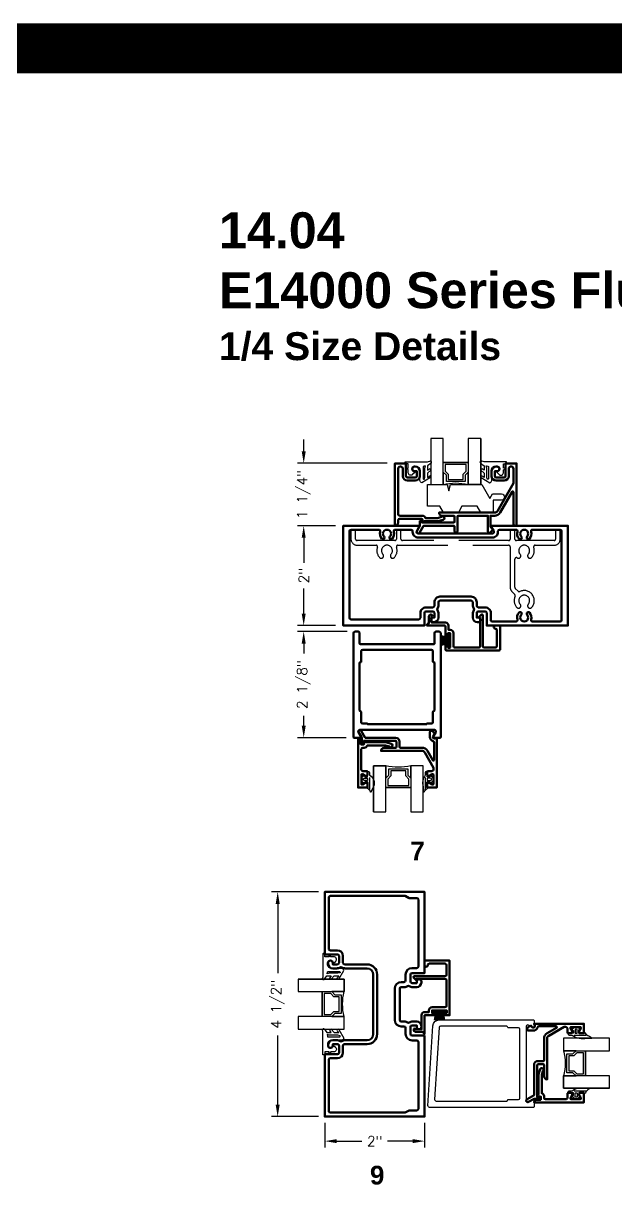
# Model space of a CAD drawing. Extents: x 0 to 139, y -24 to 89.
# Drawn here: x 43.07 to 46.04, y -3.27 to 2.54 of the extents above; entities that cross this region are included whole.
import ezdxf

# ---------------------------------------------------------------- set-up
doc = ezdxf.new("R2010")
doc.units = 0
doc.header["$MEASUREMENT"] = 0
doc.linetypes.add('HIDDEN', pattern=[0.375, 0.25, -0.125])
doc.layers.get('Defpoints').update_dxf_attribs({"linetype": 'CONTINUOUS'})
for name, color, linetype in [('R-Anno-Dims', 3, 'CONTINUOUS'), ('R-Anno-Text', 6, 'CONTINUOUS'), ('R-Det1', 4, 'CONTINUOUS'), ('R-Det2', 2, 'CONTINUOUS'), ('R-Det3', 5, 'CONTINUOUS'), ('R-Otln', 1, 'CONTINUOUS'), ('R-Pat1', 5, 'CONTINUOUS'), ('TITLE', 7, 'CONTINUOUS')]:
    doc.layers.add(name, color=color, linetype=linetype)
doc.styles.get("Standard").update_dxf_attribs({"font": 'simplex'})
doc.styles.add('style1', font='arialbd.ttf')
doc.dimstyles.new('1-4size', dxfattribs={"dimtxt": 0.05, "dimasz": 0.06, "dimexe": 0.03125, "dimexo": 0.03125, "dimgap": 0.03125, "dimtad": 0, "dimdec": 5, "dimlfac": 4, "dimzin": 4, "dimdsep": 46, "dimlunit": 5, "dimtxsty": 'Standard', "dimcen": 0, "dimclrd": 256, "dimclre": 256, "dimclrt": 256, "dimadec": 0, "dimazin": 1, "dimtfac": 1, "dimtdec": 5, "dimtofl": 0, "dimtmove": 0, "dimatfit": 3, "dimfxl": 1, "dimfrac": 2, "dimtolj": 1, "dimtzin": 4, "dimarcsym": 0})

# ---------------------------------------------------------------- blocks, each defined once
blk = doc.blocks.new('*D99')
at = {"layer": 'Defpoints', "color": 0}
for p in [(44.5853, -2.9324), (45.0853, -2.9324), (45.0853, -3.055)]:
    blk.add_point(p, dxfattribs=at)
at = {"layer": 'R-Anno-Dims', "lineweight": -2}
for p, q in [((44.5853, -2.9636), (44.5853, -3.0862)), ((45.0853, -2.9636), (45.0853, -3.0862)), ((44.6453, -3.055), (44.7707, -3.055)), ((45.0253, -3.055), (44.8999, -3.055))]:
    blk.add_line(p, q, dxfattribs=at)
at = {"layer": 'R-Anno-Dims'}
for points in [[(44.6453, -3.045), (44.6453, -3.065), (44.5853, -3.055)], [(45.0253, -3.045), (45.0253, -3.065), (45.0853, -3.055)]]:
    blk.add_solid(points, dxfattribs=at)
at = {"layer": 'R-Anno-Dims', "insert": (44.8353, -3.055), "char_height": 0.05, "attachment_point": 5}
blk.add_mtext('\\A1;2"', dxfattribs=at)
blk = doc.blocks.new('*D117')
at = {"layer": 'Defpoints', "color": 0}
for p in [(44.3492, -1.8074), (44.5853, -1.8074), (44.5853, -2.9324)]:
    blk.add_point(p, dxfattribs=at)
at = {"layer": 'R-Anno-Dims', "lineweight": -2}
for p, q in [((44.5541, -1.8074), (44.3179, -1.8074)), ((44.3492, -1.8674), (44.3492, -2.2136)), ((44.3492, -2.8724), (44.3492, -2.5261)), ((44.5541, -2.9324), (44.3179, -2.9324))]:
    blk.add_line(p, q, dxfattribs=at)
at = {"layer": 'R-Anno-Dims'}
for points in [[(44.3392, -1.8674), (44.3592, -1.8674), (44.3492, -1.8074)], [(44.3392, -2.8724), (44.3592, -2.8724), (44.3492, -2.9324)]]:
    blk.add_solid(points, dxfattribs=at)
at = {"layer": 'R-Anno-Dims', "insert": (44.3492, -2.3699), "char_height": 0.05, "attachment_point": 5, "rotation": 90}
blk.add_mtext('\\A1;4 1/2"', dxfattribs=at)
blk = doc.blocks.new('*D107')
at = {"layer": 'Defpoints', "color": 0}
for p in [(44.9288, 0.3382), (44.4795, 0.0259), (44.6698, 0.0259)]:
    blk.add_point(p, dxfattribs=at)
at = {"layer": 'R-Anno-Dims', "lineweight": -2}
for p, q in [((44.4795, 0.3982), (44.4795, 0.4582)), ((44.8975, 0.3382), (44.4483, 0.3382)), ((44.6386, 0.0259), (44.4483, 0.0259)), ((44.4795, -0.0341), (44.4795, -0.0941))]:
    blk.add_line(p, q, dxfattribs=at)
at = {"layer": 'R-Anno-Dims'}
for points in [[(44.4695, 0.3982), (44.4895, 0.3982), (44.4795, 0.3382)], [(44.4695, -0.0341), (44.4895, -0.0341), (44.4795, 0.0259)]]:
    blk.add_solid(points, dxfattribs=at)
at = {"layer": 'R-Anno-Dims', "insert": (44.4795, 0.182), "char_height": 0.05, "attachment_point": 5, "rotation": 90}
blk.add_mtext('\\A1;1 1/4"', dxfattribs=at)
blk = doc.blocks.new('*D93')
at = {"layer": 'Defpoints', "color": 0}
for p in [(44.4795, -0.5041), (44.7284, -0.5041), (44.7231, -1.0353)]:
    blk.add_point(p, dxfattribs=at)
at = {"layer": 'R-Anno-Dims', "lineweight": -2}
for p, q in [((44.6971, -0.5041), (44.4483, -0.5041)), ((44.4795, -0.5641), (44.4795, -0.6135)), ((44.4795, -0.9753), (44.4795, -0.926)), ((44.6919, -1.0353), (44.4483, -1.0353))]:
    blk.add_line(p, q, dxfattribs=at)
at = {"layer": 'R-Anno-Dims'}
for points in [[(44.4695, -0.5641), (44.4895, -0.5641), (44.4795, -0.5041)], [(44.4695, -0.9753), (44.4895, -0.9753), (44.4795, -1.0353)]]:
    blk.add_solid(points, dxfattribs=at)
at = {"layer": 'R-Anno-Dims', "insert": (44.4795, -0.7697), "char_height": 0.05, "attachment_point": 5, "rotation": 90}
blk.add_mtext('\\A1;2 1/8"', dxfattribs=at)
blk = doc.blocks.new('*D108')
at = {"layer": 'Defpoints', "color": 0}
for p in [(44.4795, 0.0259), (44.6698, 0.0259), (44.6698, -0.4741)]:
    blk.add_point(p, dxfattribs=at)
at = {"layer": 'R-Anno-Dims', "lineweight": -2}
for p, q in [((44.6386, 0.0259), (44.4483, 0.0259)), ((44.4795, -0.0341), (44.4795, -0.1595)), ((44.4795, -0.4141), (44.4795, -0.2887)), ((44.6386, -0.4741), (44.4483, -0.4741))]:
    blk.add_line(p, q, dxfattribs=at)
at = {"layer": 'R-Anno-Dims'}
for points in [[(44.4695, -0.0341), (44.4895, -0.0341), (44.4795, 0.0259)], [(44.4695, -0.4141), (44.4895, -0.4141), (44.4795, -0.4741)]]:
    blk.add_solid(points, dxfattribs=at)
at = {"layer": 'R-Anno-Dims', "insert": (44.4795, -0.2241), "char_height": 0.05, "attachment_point": 5, "rotation": 90}
blk.add_mtext('\\A1;2"', dxfattribs=at)
blk = doc.blocks.new('weathering')
at = {"layer": 'R-Det2'}
for p, q in [((0, 0), (0, -0.27)), ((0, 0), (0.03, 0)), ((0.03, 0), (0.03, -0.27)), ((0, -0.129), (-0.16, -0.129)), ((0, -0.139), (-0.16, -0.139)), ((0, -0.27), (0.03, -0.27))]:
    blk.add_line(p, q, dxfattribs=at)
for centre, radius, start, end in [((-0.056, 0.313), 0.361, 253.2416, 278.8875), ((-0.056, 0.313), 0.371, 253.7056, 278.6489), ((-0.057, 0.486), 0.557, 259.3278, 275.8729), ((-0.057, 0.486), 0.566, 259.5182, 275.7701), ((-0.063, 0.677), 0.77, 262.7557, 274.6832), ((-0.063, 0.677), 0.78, 262.849, 274.6238), ((-0.066, 1.463), 1.578, 266.5833, 272.3941), ((-0.067, -1.773), 1.619, 87.6382, 93.304), ((-0.064, -0.966), 0.8, 85.4377, 96.9231), ((-0.064, -0.966), 0.79, 85.3793, 97.0112), ((-0.058, -0.769), 0.58, 84.3053, 100.1631), ((-0.058, -0.769), 0.57, 84.2043, 100.3432), ((-0.056, -0.591), 0.38, 81.4567, 105.8164), ((-0.056, -0.591), 0.37, 81.2223, 106.2556)]:
    blk.add_arc(centre, radius, start, end, dxfattribs=at)
blk = doc.blocks.new('P2728 compress')
at = {"layer": 'R-Det2'}
blk.add_lwpolyline([(176.266, 42.927), (176.372, 42.753, -0.301952), (176.324, 42.713), (176.124, 42.713, 0.414214), (176.044, 42.633), (176.044, 42.594, 0.388879), (176.081, 42.554), (176.097, 42.553, 0.440011), (176.14, 42.593), (176.14, 42.607, -0.668179), (176.157, 42.614), (176.206, 42.566, -0.668179), (176.17, 42.48), (176.111, 42.48), (176.083, 42.441, -0.836323), (176.069, 42.447), (176.078, 42.48), (175.994, 42.48, 0.414214), (175.988, 42.474), (175.988, 42.424, -0.414214), (175.982, 42.418), (175.954, 42.418, -0.414214), (175.948, 42.424), (175.948, 42.862, 0.083245), (175.94, 42.911), (175.94, 42.911)], format="xyb", dxfattribs=at)
for points in [[(175.978, 42.937), (176.028, 42.864), (176.119, 42.864), (176.088, 42.905)], [(176.117, 42.931), (176.175, 42.864), (176.267, 42.864), (176.235, 42.902)]]:
    blk.add_lwpolyline(points, dxfattribs=at)
at = {"layer": 'R-Det2', "lineweight": 25}
blk.add_lwpolyline([(176.039, 42.79, 0.372312), (176.054, 42.778), (176.284, 42.778, 0.668179), (176.295, 42.803), (176.252, 42.812), (176.078, 42.811), (176.034, 42.824)], format="xyb", close=True, dxfattribs=at)
at = {"layer": 'R-Det2', "ltscale": 0.1}
for centre, radius, start, end in [((175.962, 42.92), 0.0237, 22.2345, 202.2345), ((176.117, 42.901), 0.0297, 90, 171.5397), ((176.251, 42.914), 0.0199, 40.2978, 220.2978)]:
    blk.add_arc(centre, radius, start, end, dxfattribs=at)

msp = doc.modelspace()

# ---------------------------------------------------------------- linework, layer by layer
at = {"layer": 'R-Det1', "lineweight": 50}
for points in [[(44.952219, 0.3107857), (44.952219, 0.0834107, 0.414213562), (44.959969, 0.0756607), (45.0745695, 0.0756607, -0.33967204), (45.0895445, 0.0641607), (45.1496785, 0.0641607), (45.1698838, 0.0695748, -1.179332391), (45.1797024, 0.0705357, -0.716465291), (45.1787089, 0.0558928), (45.151719, 0.0486607), (45.0842189, 0.0486607, -0.252122601), (45.0712192, 0.0411605), (45.0737931, 0.0557596, 0.466300315), (45.0701, 0.0601607), (44.959969, 0.0601607, 0.414213562), (44.952219, 0.0524107), (44.952219, 0.0411607, -0.414213562), (44.936719, 0.0256607), (44.936719, 0.3381607), (44.991469, 0.3381607), (44.991469, 0.2749107, 0.414213562), (44.999219, 0.2671607), (45.038469, 0.2671607, 0.414213562), (45.046219, 0.2749107), (45.046219, 0.2984107), (45.034344, 0.2984107, -1), (45.034344, 0.3216607), (45.0384692, 0.3216607, -0.414213562), (45.0617192, 0.2984107), (45.0617192, 0.2746607, -0.414213562), (45.0384692, 0.2514107), (44.999219, 0.2514107, -0.414213562), (44.975969, 0.2746607), (44.975969, 0.3107087, 1.003237041), (44.9522192, 0.310786, -0.362130636)], [(45.2304192, 0.0761605, -0.418763917), (45.2344192, 0.0721605), (45.2344192, 0.0451605, -0.4125), (45.2304192, 0.0411605), (45.0712192, 0.0411605), (45.0732442, 0.0526605), (45.0617442, 0.0495855), (45.0617442, 0.0256605), (45.0460942, -0.0014645, 0.998250566), (45.0595192, -0.0092145), (45.0796442, 0.0256605), (45.2304192, 0.0256605, -0.418763917), (45.2344192, 0.0216605), (45.2344192, -0.0003395, 1), (45.2499192, -0.0003395), (45.2499192, 0.0721605, -0.418763917), (45.2539192, 0.0761605), (45.4019192, 0.0761605), (45.4019192, -0.0015895, 0.644244829), (45.4147442, -0.0074145, 0.122910631), (45.4269192, 0.0101605), (45.4144192, 0.0206605), (45.4144192, 0.0761605), (45.4360442, 0.0761605), (45.4360442, 0.0761605, 0.267523924), (45.4630942, 0.0917855), (45.5231716, 0.1958476, -0.767335331), (45.5301692, 0.1939727), (45.5301692, 0.0334105, 0.412903226), (45.5379192, 0.0256605), (45.5456692, 0.0256605), (45.5456692, 0.3381605), (45.5141692, 0.3381605), (45.4909192, 0.3381605), (45.4909192, 0.2749105, -0.412903226), (45.4831692, 0.2671605), (45.4439192, 0.2671605, -0.412903226), (45.4361692, 0.2749105), (45.4361692, 0.2984105), (45.4480442, 0.2984105, 1), (45.4480442, 0.3216605), (45.4439192, 0.3216605, 0.413978903), (45.4206692, 0.2984105), (45.4206692, 0.2746605, 0.412903226), (45.4439192, 0.2514105), (45.4831692, 0.2514105, 0.413978903), (45.5064192, 0.2746605), (45.5064192, 0.3107855, -1), (45.5301692, 0.3107855), (45.5301692, 0.2389855), (45.4495942, 0.0994105, -0.265259867), (45.4361692, 0.0916605), (45.2422692, 0.0916605), (45.1574192, 0.0916605, 0.412903226), (45.1729192, 0.0761605)], [(45.1915986, -0.5258277, -0.414213562), (45.1895986, -0.5238277), (45.1895986, -0.4790777, 0.414213562), (45.1845986, -0.4740777), (45.098233, -0.4740777, -0.503248835), (45.0963189, -0.4714978, -0.31211167), (45.1065984, -0.4633278), (45.1065984, -0.4268277, -0.414209685), (45.1143484, -0.4190777), (45.1190987, -0.4190777, -0.836468579), (45.120403, -0.4263436, 0.313599646), (45.1190987, -0.4282187), (45.1190987, -0.4585777), (45.1895986, -0.4585777, -0.414210141), (45.2050986, -0.4740777), (45.2050986, -0.4958277), (45.2138486, -0.4958277, -0.414209), (45.2293487, -0.5113277), (45.2293487, -0.5758277, 0.414214507), (45.2370987, -0.5835777), (45.3558483, -0.5835777, 0.414280361), (45.3635983, -0.5758277), (45.3635983, -0.4348277, 0.414213562), (45.3615983, -0.4328277), (45.3606772, -0.4328277, -0.668179569), (45.359263, -0.4294135), (45.3697616, -0.418915, -0.668234359), (45.3760986, -0.42154), (45.3760986, -0.5758277, 0.414213562), (45.3838486, -0.5835777), (45.4395986, -0.5835777, 0.414213562), (45.4473486, -0.5758277), (45.4473486, -0.4973277, 0.423325368), (45.4393488, -0.4895777, -0.414213562), (45.4315988, -0.4818277, -0.414213562), (45.4393488, -0.4740777), (45.4578486, -0.4740777, -0.414213562), (45.4628486, -0.4790777), (45.4628486, -0.5940777, -0.414213562), (45.4578486, -0.5990777), (45.1945986, -0.5990777, -0.414213562), (45.1895986, -0.5940777), (45.1895986, -0.5728277, -0.414213562), (45.1915986, -0.5708277), (45.1955986, -0.5708277, -0.414192042), (45.2013488, -0.5765777), (45.2013488, -0.5830777, 0.414213562), (45.2033488, -0.5850777), (45.2118486, -0.5850777, 0.414213562), (45.2138486, -0.5830777), (45.2138486, -0.5133277, 0.414213562), (45.2118486, -0.5113277), (45.2033488, -0.5113277, 0.414213562), (45.2013488, -0.5133277), (45.2013488, -0.5200777, -0.414192042), (45.1955986, -0.5258277)], [(44.8893345, -1.0738272), (44.7979496, -1.0738272, -0.339713402), (44.7829755, -1.0853272), (44.7753753, -1.0853272, 0.414213523), (44.7676253, -1.0930772), (44.7676253, -1.1948272, 0.414213657), (44.7753753, -1.2025772), (44.7958753, -1.2025772, -0.414213562), (44.7996253, -1.2063272), (44.7996253, -1.2193272, -0.57736514), (44.788, -1.2260387), (44.7740003, -1.217956, 0.577351747), (44.7683753, -1.2212035), (44.7683753, -1.2667008, 0.577351362), (44.7740003, -1.2699484), (44.7879582, -1.2618899, -0.579445689), (44.7996253, -1.2685772), (44.7996253, -1.2685772), (44.7996253, -1.2853272), (44.7521253, -1.2853272), (44.7521253, -1.0353272, -0.41421368), (44.7646253, -1.0478272), (44.7646253, -1.0660772, 0.414213562), (44.7683753, -1.0698272), (44.7785065, -1.0698272, 0.466306393), (44.7821995, -1.065426), (44.7796253, -1.0508272, -0.252127774), (44.7926252, -1.0583273), (44.8913753, -1.0583272), (44.918381, -1.0655633, -0.715752791), (44.9193583, -1.0802008, -1.179503687), (44.9095397, -1.0792411)], [(45.1365792, -1.0198273, 0.123332445), (45.1244109, -1.0022463, 0.64476674), (45.1115791, -1.0080602), (45.1115792, -1.0315772, 0.330653628), (45.1275709, -1.0531154, -0.33065332), (45.1330791, -1.0605341), (45.1330791, -1.1463318, -0.767326322), (45.1260815, -1.1482068), (45.0990876, -1.1014522, 0.26795022), (45.0720244, -1.0858272), (44.9633292, -1.0858272, -0.414213562), (44.9593292, -1.0818272), (44.9593292, -1.0548272, 0.414213562), (44.9398292, -1.0353272), (44.7880509, -1.0353272), (44.7679158, -1.0004522, 1), (44.7544924, -1.0082022), (44.7701531, -1.0353272), (44.7701531, -1.0592458), (44.7816531, -1.0623272), (44.7796253, -1.0508272), (44.9398292, -1.0508272, -0.414213562), (44.9438292, -1.0548272), (44.9438292, -1.0818272, -0.414213562), (44.9398292, -1.0858272), (44.8823292, -1.0858272, 0.414213562), (44.8668292, -1.1013272), (44.9516652, -1.1013272), (45.0721686, -1.1013272, -0.267944175), (45.0855921, -1.1090772), (45.1300791, -1.1861311), (45.1300791, -1.1948272, -0.414213562), (45.1223291, -1.2025772), (45.1018291, -1.2025772, 0.414213562), (45.0980791, -1.2063272), (45.0980791, -1.2193272, 0.577350202), (45.1097041, -1.2260389), (45.1237041, -1.217956, -0.577350202), (45.1293291, -1.2212036), (45.1293291, -1.2667009, -0.577351988), (45.1237041, -1.2699484), (45.1097042, -1.2618655, 0.577351988), (45.0980791, -1.2685771), (45.0980791, -1.2853272), (45.1455791, -1.2853272), (45.1455791, -1.0353272), (45.1369553, -1.0387738, -0.869075611), (45.1293278, -1.0254545)], [(45.0698225, -2.4244761, -0.414213562), (45.0853225, -2.4089761), (45.1070725, -2.4089761), (45.1070728, -2.4002261, -0.414213562), (45.1225728, -2.3847261), (45.1870725, -2.3847263, 0.414213562), (45.1948225, -2.3769763), (45.1948225, -2.2501016, 0.414213562), (45.1870725, -2.2423516), (45.0440725, -2.2423516), (45.0440725, -2.2501016), (45.0301599, -2.2361889, -0.668178638), (45.032785, -2.2298513), (45.1870725, -2.2298516, 0.414213562), (45.1948225, -2.2221016), (45.1948225, -2.1742888, 0.414213562), (45.1870725, -2.1665388), (45.1085725, -2.1665388, 0.423380872), (45.100823, -2.1745388, -0.999983871), (45.0853225, -2.1745386), (45.0853225, -2.1510386), (45.2103225, -2.1510386), (45.2103225, -2.4244761), (45.1820725, -2.4244761), (45.1820725, -2.4184761, -0.414213562), (45.1878225, -2.4127261), (45.1963228, -2.4127263), (45.1963228, -2.4002261), (45.1225728, -2.4002261), (45.1225728, -2.4127263), (45.1313225, -2.4127261, -0.414213562), (45.1370725, -2.4184761), (45.1370725, -2.4244761), (45.0853225, -2.4244761), (45.0853225, -2.5181013), (45.0745725, -2.5073513), (45.0380725, -2.5073511, -0.414213562), (45.0303225, -2.4996011), (45.0303225, -2.4948511, -1), (45.0378225, -2.4948511), (45.0698225, -2.4948511)], [(45.6991142, -2.6615393), (45.6991142, -2.5410358, -0.267944175), (45.7068642, -2.5276123), (45.7839182, -2.4831253), (45.7926143, -2.4831253, -0.414213562), (45.8003643, -2.4908753), (45.8003643, -2.5113753, 0.414213562), (45.8041143, -2.5151253), (45.8171143, -2.5151253, 0.577350202), (45.823826, -2.5035003), (45.8157431, -2.4895003, -0.577350202), (45.8189907, -2.4838753), (45.8644879, -2.4838753, -0.577351988), (45.8677355, -2.4895003), (45.8596525, -2.5035003, 0.577351988), (45.8663642, -2.5151253), (45.8831142, -2.5151253), (45.8831142, -2.4676253), (45.6331143, -2.4676253), (45.6365608, -2.4762491, -0.869075611), (45.6232415, -2.4838766), (45.6176143, -2.4766252, 0.123332445), (45.6000333, -2.4887935, 0.64476674), (45.6058472, -2.5016253), (45.6293642, -2.5016253, 0.330653628), (45.6509024, -2.4856335, -0.33065332), (45.6583211, -2.4801253), (45.7441189, -2.4801253, -0.767326322), (45.7459939, -2.4871229), (45.6992392, -2.5141168, 0.26795022), (45.6836142, -2.54118), (45.6836142, -2.6498753, -0.414213562), (45.6796142, -2.6538753), (45.6526142, -2.6538753, 0.414213562), (45.6331142, -2.6733753), (45.6331142, -2.8251535), (45.5982392, -2.8452886, 1), (45.6059892, -2.858712), (45.6331143, -2.8430513), (45.6570328, -2.8430513), (45.6601142, -2.8315513), (45.6486142, -2.8335791), (45.6486142, -2.6733753, -0.414213562), (45.6526142, -2.6693753), (45.6796142, -2.6693753, -0.414213562), (45.6836142, -2.6733753), (45.6836142, -2.7308753, 0.414213562), (45.6991142, -2.7463753)], [(45.8663642, -2.8135791), (45.8831142, -2.8135791), (45.8831142, -2.8610791), (45.6331142, -2.8610791, -0.41421368), (45.6456143, -2.8485791), (45.6638642, -2.8485791, 0.414213562), (45.6676142, -2.8448291), (45.6676142, -2.834698, 0.466306393), (45.6632131, -2.8310049), (45.6486142, -2.8335791, -0.252127774), (45.6561143, -2.8205792), (45.6561142, -2.7218291), (45.6633504, -2.6948234, -0.715752791), (45.6779878, -2.6938461, -1.179503687), (45.6770281, -2.7036647), (45.6716142, -2.72387), (45.6716142, -2.8152548, -0.339713402), (45.6831142, -2.8302289), (45.6831142, -2.8378291, 0.414213523), (45.6908642, -2.8455791), (45.7926142, -2.8455791, 0.414213657), (45.8003642, -2.8378291), (45.8003642, -2.8173291, -0.414213562), (45.8041142, -2.8135791), (45.8171142, -2.8135791, -0.57736514), (45.8238257, -2.8252044), (45.815743, -2.8392041, 0.577351747), (45.8189906, -2.8448291), (45.8644879, -2.8448291, 0.577351362), (45.8677354, -2.8392041), (45.859677, -2.8252462, -0.579445689), (45.8663642, -2.8135791, 1)]]:
    msp.add_lwpolyline(points, format="xyb", close=True, dxfattribs=at)
at = {"layer": 'R-Det2', "color": 2}
msp.add_line((45.1159192, 0.2321608), (45.1784192, 0.2321608), dxfattribs=at)
at = {"layer": 'R-Det2'}
for points in [[(45.3659191, 0.4619609), (45.3034191, 0.461961), (45.3034191, 0.2321608), (45.3659191, 0.2321608), (45.3659191, 0.461961), (45.3659191, 0.2321608), (45.3034191, 0.2321608), (45.3034191, 0.2946608), (45.2879191, 0.2791608), (45.2879191, 0.2479108), (45.1939191, 0.2479108), (45.1939191, 0.2791608), (45.1784191, 0.2946608), (45.1784191, 0.3416608), (45.3034191, 0.3416608), (45.1784191, 0.3416608), (45.1784191, 0.461961), (45.1159191, 0.461961), (45.1159191, 0.2321608), (45.1784191, 0.2321608), (45.1784191, 0.2946608), (45.1784191, 0.2321608, -0.123310184), (45.3034191, 0.2321608, 1.56900442)], [(44.8283155, -1.4057169), (44.8908155, -1.4057169), (44.8908155, -1.1759168), (44.8283155, -1.1759168), (44.8283155, -1.4057169), (44.8283155, -1.1759168), (44.8908155, -1.1759168), (44.8908155, -1.2384168), (44.9063155, -1.2229168), (44.9063155, -1.1916668), (45.0003155, -1.1916668), (45.0003155, -1.2229168), (45.0158155, -1.2384168), (45.0158155, -1.2854168), (44.8908155, -1.2854168), (45.0158155, -1.2854168), (45.0158155, -1.4057169), (45.0783155, -1.4057169), (45.0783155, -1.1759168), (45.0158155, -1.1759168), (45.0158155, -1.2384168), (45.0158155, -1.1759168, -0.123310184), (44.8908155, -1.1759168, 1.56900442)], [(44.4523181, -2.2441753), (44.4523181, -2.3066753), (44.6821182, -2.3066753), (44.6821182, -2.2441753), (44.4523181, -2.2441753), (44.6821182, -2.2441753), (44.6821182, -2.3066753), (44.6196182, -2.3066753), (44.6351182, -2.3221753), (44.6663682, -2.3221753), (44.6663682, -2.4161753), (44.6351182, -2.4161753), (44.6196182, -2.4316753), (44.5726182, -2.4316753), (44.5726182, -2.3066753), (44.5726182, -2.4316753), (44.4523181, -2.4316753), (44.4523181, -2.4941753), (44.6821182, -2.4941753), (44.6821182, -2.4316753), (44.6196182, -2.4316753), (44.6821182, -2.4316753, -0.123310184), (44.6821182, -2.3066753, 1.56900442)], [(46.0108974, -2.7903176), (46.0108974, -2.7278176), (45.7810973, -2.7278176), (45.7810973, -2.7903176), (46.0108974, -2.7903176), (45.7810973, -2.7903176), (45.7810973, -2.7278176), (45.8435973, -2.7278176), (45.8280973, -2.7123176), (45.7968473, -2.7123176), (45.7968473, -2.6183176), (45.8280973, -2.6183176), (45.8435973, -2.6028176), (45.8905973, -2.6028176), (45.8905973, -2.7278176), (45.8905973, -2.6028176), (46.0108974, -2.6028176), (46.0108974, -2.5403176), (45.7810973, -2.5403176), (45.7810973, -2.6028176), (45.8435973, -2.6028176), (45.7810973, -2.6028176, -0.123310184), (45.7810973, -2.7278176, 1.56900442)], [(46.0108975, -2.7903175), (46.0108975, -2.7278175), (45.7810974, -2.7278175), (45.7810974, -2.7903175), (46.0108975, -2.7903175), (45.7810974, -2.7903175), (45.7810974, -2.7278175), (45.8435974, -2.7278175), (45.8280974, -2.7123175), (45.7968474, -2.7123175), (45.7968474, -2.6183175), (45.8280974, -2.6183175), (45.8435974, -2.6028175), (45.8905974, -2.6028175), (45.8905974, -2.7278175), (45.8905974, -2.6028175), (46.0108975, -2.6028175), (46.0108975, -2.5403175), (45.7810974, -2.5403175), (45.7810974, -2.6028175), (45.8435974, -2.6028175), (45.7810974, -2.6028175, -0.123310184), (45.7810974, -2.7278175, 1.56900442)]]:
    msp.add_lwpolyline(points, format="xyb", dxfattribs=at)
for points in [[(45.2934191, 0.3316608), (45.1884191, 0.3316608), (45.1884191, 0.298803), (45.2039191, 0.283303), (45.2039191, 0.2579108), (45.2779191, 0.2579108), (45.2779191, 0.283303), (45.2934191, 0.298803), (45.2934191, 0.3316608)], [(44.9008155, -1.2754168), (45.0058155, -1.2754168), (45.0058155, -1.2425589), (44.9903155, -1.2270589), (44.9903155, -1.2016668), (44.9163155, -1.2016668), (44.9163155, -1.2270589), (44.9008155, -1.2425589), (44.9008155, -1.2754168)], [(44.8096253, -1.2343746), (44.8095634, -1.2943186)], [(45.0880792, -1.2343746), (45.0881411, -1.2943186)], [(44.5826182, -2.3166753), (44.5826182, -2.4216753), (44.6154761, -2.4216753), (44.6309761, -2.4061753), (44.6563682, -2.4061753), (44.6563682, -2.3321753), (44.6309761, -2.3321753), (44.6154761, -2.3166753), (44.5826182, -2.3166753)], [(45.8345768, -2.5253307), (45.8945208, -2.5252688)], [(45.8805973, -2.7178176), (45.8805973, -2.6128176), (45.8477394, -2.6128176), (45.8322394, -2.6283176), (45.8068473, -2.6283176), (45.8068473, -2.7023176), (45.8322394, -2.7023176), (45.8477394, -2.7178176), (45.8805973, -2.7178176)], [(45.8805974, -2.7178175), (45.8805974, -2.6128175), (45.8477395, -2.6128175), (45.8322395, -2.6283175), (45.8068474, -2.6283175), (45.8068474, -2.7023175), (45.8322395, -2.7023175), (45.8477395, -2.7178175), (45.8805974, -2.7178175)], [(45.8345768, -2.8035792), (45.8945208, -2.8036411)]]:
    msp.add_lwpolyline(points, dxfattribs=at)
for points in [[(45.2721028, 0.1229105), (45.2540606, 0.0916605), (45.179137, 0.0916605), (45.1610948, 0.1229105), (45.0996093, 0.1229105), (45.0996093, 0.2321608), (45.1986872, 0.2321608), (45.2070606, 0.2009108), (45.215434, 0.2321608), (45.3714687, 0.2321608), (45.4121358, 0.1617233), (45.4256674, 0.1851608), (45.470041, 0.1851608, -0.414213562), (45.485541, 0.1696608), (45.485541, 0.1694108, -0.414213562), (45.470041, 0.1539108), (45.4277343, 0.1539108), (45.4277343, 0.0916605), (45.3665606, 0.0916605), (45.3485184, 0.1229105)], [(44.8291678, -1.2802915), (44.8175634, -1.3048187, -0.477037012), (44.8145431, -1.3072639, 0.169063491), (44.7990542, -1.2900374, -0.378808837), (44.797084, -1.2873742), (44.8018875, -1.2610451, 0.346241915), (44.799397, -1.2570772), (44.7858753, -1.2570772), (44.7855976, -1.2646265, -0.608655902), (44.7823114, -1.2659773), (44.7742337, -1.2568392, -0.378617088), (44.7742337, -1.2310652), (44.7823114, -1.221927, -0.608655902), (44.7855976, -1.2232779), (44.7858753, -1.2308272), (44.7996253, -1.2308272), (44.7996253, -1.2095772, -1), (44.8096253, -1.2095772), (44.8096253, -1.2233371, -0.386456991)], [(45.0783154, -1.2802915), (45.0801411, -1.3048186, 0.477037012), (45.0831614, -1.3072639, -0.169063491), (45.0986503, -1.2900373, 0.378808837), (45.1006205, -1.2873742), (45.095817, -1.261045, -0.346241915), (45.0983074, -1.2570771), (45.1118292, -1.2570771), (45.1121069, -1.2646264, 0.608655902), (45.1153931, -1.2659773), (45.1234707, -1.2568391, 0.378617088), (45.1234707, -1.2310651), (45.115393, -1.221927, 0.608655902), (45.1121069, -1.2232778), (45.1118292, -1.2308271), (45.0980792, -1.2308271), (45.0980791, -1.2095771, 1), (45.0880791, -1.2095771), (45.0880791, -1.223337, 0.252832271)], [(44.7781134, -1.2420772, -0.341998713), (44.7829547, -1.2383272), (44.7976253, -1.2383272, -0.414213562), (44.7996253, -1.2403272), (44.7996253, -1.2475772, -0.414213562), (44.7976253, -1.2495772), (44.7829547, -1.2495772, -0.341998713), (44.7781134, -1.2458272, -0.127016654)], [(45.119591, -1.2420771, 0.341998713), (45.1147498, -1.2383271), (45.1000792, -1.2383271, 0.414213562), (45.0980792, -1.2403271), (45.0980792, -1.2475771, 0.414213562), (45.1000792, -1.2495771), (45.1147498, -1.2495771, 0.341998713), (45.119591, -1.2458271, 0.127016654)], [(45.8981542, -2.5398981), (45.9226813, -2.5398981, 0.102261209), (45.9074661, -2.5300431, -0.169063491), (45.8902396, -2.5145542, 0.378808837), (45.8875764, -2.512584), (45.8612472, -2.5173875, -0.346241915), (45.8572794, -2.514897), (45.8572794, -2.5013753), (45.8648287, -2.5010976, 0.608655902), (45.8661795, -2.4978114), (45.8570413, -2.4897337, 0.378617088), (45.8312674, -2.4897337), (45.8221292, -2.4978114, 0.608655902), (45.82348, -2.5010976), (45.8310294, -2.5013753), (45.8310294, -2.5151253), (45.8097794, -2.5151253, 1), (45.8097794, -2.5251253), (45.8235392, -2.5251253, 0.195594226)], [(45.8422794, -2.4938188, 0.341998713), (45.8385294, -2.49866), (45.8385294, -2.5133307, 0.414213562), (45.8405294, -2.5153307), (45.8477794, -2.5153307, 0.414213562), (45.8497794, -2.5133307), (45.8497794, -2.49866, 0.341998713), (45.8460294, -2.4938188, 0.127016654)], [(45.8805541, -2.7886374), (45.9050208, -2.7913577, -0.477037012), (45.9074661, -2.794378, 0.149348483), (45.8902395, -2.8141503, -0.378808837), (45.8875764, -2.8161205), (45.8612472, -2.811317, 0.346241915), (45.8572793, -2.8138074), (45.8572793, -2.8273292), (45.8648286, -2.8276069, -0.608655902), (45.8661794, -2.8308931), (45.8570413, -2.8389707, -0.378617088), (45.8312673, -2.8389707), (45.8221291, -2.830893, -0.608655902), (45.82348, -2.8276069), (45.8310293, -2.8273291), (45.8310293, -2.8135791), (45.8097793, -2.8135791, -1), (45.8097793, -2.8035791), (45.8235392, -2.8035791, -0.202748308)], [(45.8422793, -2.835091, -0.341998713), (45.8385293, -2.8302498), (45.8385293, -2.8155792, -0.414213562), (45.8405293, -2.8135792), (45.8477793, -2.8135792, -0.414213562), (45.8497793, -2.8155792), (45.8497793, -2.8302498, -0.341998713), (45.8460293, -2.835091, -0.127016654)]]:
    msp.add_lwpolyline(points, format="xyb", close=True, dxfattribs=at)
at = {"layer": 'R-Det3', "linetype": 'HIDDEN'}
msp.add_lwpolyline([(45.5370393, -0.0018277, 0.414213562), (45.5292893, 0.0059223), (45.5215393, 0.0059223, 0.414213562), (45.5137893, -0.0018277), (45.5137893, -0.0408277, -0.414213562), (45.5060393, -0.0485777), (44.9745405, -0.0485777, -0.414213562), (44.9667905, -0.0408277), (44.9667905, -0.0018277, 0.414213562), (44.9590405, 0.0059223), (44.9512905, 0.0059223, 0.414213562), (44.9435405, -0.0018277), (44.9435405, -0.0408277, -0.414213562), (44.9357905, -0.0485777), (44.7471018, -0.0485777, -0.414213562), (44.7393518, -0.0408277), (44.7393518, -0.0018277, 0.414213562), (44.7316018, 0.0059223), (44.7238518, 0.0059223, 0.414213562), (44.7161018, -0.0018277), (44.7161018, -0.0405777, 0.414213562), (44.7473518, -0.0718277), (44.8416514, -0.0718277, -0.518119309), (44.8489543, -0.0821721, 0.27806951), (44.8593678, -0.1332602, 0.506230383), (44.8779924, -0.1312039, 0.327818123), (44.876482, -0.1175227, -2.278081172), (44.9165991, -0.1175227, 0.327818123), (44.9150886, -0.1312039, 0.506230383), (44.9337132, -0.1332602, 0.27806951), (44.9441268, -0.0821721, -0.518119309), (44.9514296, -0.0718277), (45.5060393, -0.0718277, -0.414213562), (45.5137893, -0.0795777), (45.5137893, -0.2823238, 0.198912367), (45.5229422, -0.3044209), (45.5369754, -0.3184541, -0.318046065), (45.5384862, -0.3272795, 0.306554229), (45.5468666, -0.3832602, 0.506230383), (45.5654912, -0.3812039, 0.327818123), (45.5639807, -0.3675227, -2.278081172), (45.6040978, -0.3675227, 0.327818123), (45.6025874, -0.3812039, 0.506230383), (45.621212, -0.3832602, 0.825601817), (45.562241, -0.3035246, -0.318046065), (45.5534157, -0.3020139), (45.5393092, -0.2879074, -0.198912367), (45.5370393, -0.2824273), (45.5370393, -0.1415871, -0.596649599), (45.549043, -0.1351089, 0.431131542), (45.5654912, -0.1312039, 0.327818123), (45.5639807, -0.1175227, -2.278081172), (45.6040978, -0.1175227, 0.327818123), (45.6025874, -0.1312039, 0.506230383), (45.621212, -0.1332602, 0.27806951), (45.6316255, -0.0821721, -0.518119309), (45.6389284, -0.0718277), (45.7342268, -0.0718277, 0.414213562), (45.7644768, -0.0415777), (45.7644768, -0.0018277, 0.414213562), (45.7567268, 0.0059223), (45.7489768, 0.0059223, 0.414213562), (45.7412268, -0.0018277), (45.7412268, -0.0408277, -0.414213562), (45.7334768, -0.0485777), (45.5447893, -0.0485777, -0.414213562), (45.5370393, -0.0408277)], format="xyb", close=True, dxfattribs=at)
at = {"layer": 'R-Otln', "lineweight": 50}
for points in [[(45.1542768, -0.3568277), (45.1542768, -0.3718277, -0.14657786), (45.1492268, -0.3888527, 0.295857988), (45.1492268, -0.3973027, -0.14657786), (45.1542768, -0.4143277), (45.1542768, -0.4343277, -0.413978903), (45.1310268, -0.4575777), (45.1267768, -0.4575777, -0.413043478), (45.1152768, -0.4460777), (45.1152768, -0.4458277, -0.413043478), (45.1267768, -0.4343277), (45.1342768, -0.4343277), (45.1342768, -0.4108277, 0.412903226), (45.1265268, -0.4030777), (45.0917768, -0.4030777, 0.412903226), (45.0840268, -0.4108277), (45.0840268, -0.4740777), (44.6777768, -0.4740777), (44.6777768, 0.0259223), (45.0554018, 0.0259223, -0.577563925), (45.0586518, 0.0202973), (45.0461018, -0.0014527, 0.577921738), (45.0528268, -0.0130777), (45.4247518, -0.0130777, 0.577921738), (45.4314768, -0.0014527), (45.4189018, 0.0202973, -0.577563925), (45.4221518, 0.0259223), (45.8027768, 0.0259223), (45.8027768, -0.4740777), (45.3965268, -0.4740777), (45.3965268, -0.4108277, 0.412903226), (45.3887768, -0.4030777), (45.3540268, -0.4030777, 0.412903226), (45.3462768, -0.4108277), (45.3462768, -0.4343277), (45.3537768, -0.4343277, -0.415219065), (45.3652768, -0.4458277), (45.3652768, -0.4460777, -0.415219065), (45.3537768, -0.4575777), (45.3495268, -0.4575777, -0.412903226), (45.3262768, -0.4343277), (45.3262768, -0.4143277, -0.143878392), (45.3313268, -0.3973027, 0.295857988), (45.3313268, -0.3888527, -0.143878392), (45.3262768, -0.3718277), (45.3262768, -0.3568277, 0.412903226), (45.3185268, -0.3490777), (45.1620268, -0.3490777, 0.412903226), (45.1542768, -0.3568277)], [(45.4242768, -0.4540777), (45.5423768, -0.4540777, 0.499794656), (45.5498018, -0.4441027, -0.271714136), (45.5582768, -0.4090277, -0.5), (45.5705768, -0.4105277, -0.332123602), (45.5694518, -0.4197777, 2.351328456), (45.5986268, -0.4197777, -0.334670789), (45.5974768, -0.4105277, -0.5), (45.6097768, -0.4090277, -0.270997005), (45.6182768, -0.4441027, 0.503019677), (45.6257018, -0.4540777), (45.7637768, -0.4540777, 0.412903226), (45.7715268, -0.4463277), (45.7715268, -0.0018277, 0.412903226), (45.7637768, 0.0059223), (45.6257018, 0.0059223, 0.503019677), (45.6182768, -0.0040527, -0.270670752), (45.6097768, -0.0391277, -0.5), (45.5974768, -0.0376277, -0.335329035), (45.5986268, -0.0283777, 2.351328456), (45.5694518, -0.0283777, -0.332771781), (45.5705768, -0.0376277, -0.5), (45.5582768, -0.0391277, -0.271388723), (45.5498018, -0.0040527, 0.499794656), (45.5423768, 0.0059223), (45.4602518, 0.0059223, 0.412903226), (45.4525018, -0.0018277), (45.4525018, -0.0053277, -0.414414414), (45.4247518, -0.0330777), (45.0528268, -0.0330777, -0.414414414), (45.0250768, -0.0053277), (45.0250768, -0.0018277, 0.412903226), (45.0173268, 0.0059223), (44.9382018, 0.0059223, 0.503019677), (44.9307768, -0.0040527, -0.270670752), (44.9222768, -0.0391277, -0.5), (44.9099768, -0.0376277, -0.335329035), (44.9111268, -0.0283777, 2.351328456), (44.8819518, -0.0283777, -0.332771781), (44.8830768, -0.0376277, -0.5), (44.8707768, -0.0391277, -0.271388723), (44.8623018, -0.0040527, 0.499794656), (44.8548768, 0.0059223), (44.7167768, 0.0059223, 0.412903226), (44.7090268, -0.0018277), (44.7090268, -0.4350777, 0.412903226), (44.7167768, -0.4428277), (45.0562768, -0.4428277, 0.412903226), (45.0640268, -0.4350777), (45.0640268, -0.4108277, -0.414414414), (45.0917768, -0.3830777), (45.1265268, -0.3830777, 0.412903226), (45.1342768, -0.3753277), (45.1342768, -0.3568277, -0.414414414), (45.1620268, -0.3290777), (45.3185268, -0.3290777, -0.414414414), (45.3462768, -0.3568277), (45.3462768, -0.3753277, 0.412903226), (45.3540268, -0.3830777), (45.3887768, -0.3830777, -0.414414414), (45.4165268, -0.4108277), (45.4165268, -0.4463277, 0.412903226), (45.4242768, -0.4540777)], [(45.0853225, -2.5261221), (45.0220725, -2.5261221, -0.414213562), (45.0143225, -2.5183721), (45.0143225, -2.4836221, -0.414213562), (45.0220725, -2.4758721), (45.0455725, -2.4758721), (45.0455725, -2.4833721, 0.414213562), (45.0570725, -2.4948721), (45.0573225, -2.4948721, 0.414213562), (45.0688225, -2.4833721), (45.0688225, -2.4791221, 0.414213562), (45.0455725, -2.4558721), (45.0255725, -2.4558721, 0.145063949), (45.0085453, -2.4609184, -0.296364458), (45.0000998, -2.4609184, 0.145063949), (44.9830725, -2.4558721), (44.9680725, -2.4558721, -0.414213562), (44.9603225, -2.4481221), (44.9603225, -2.2916221, -0.414213562), (44.9680725, -2.2838721), (44.9830725, -2.2838721, 0.145063949), (45.0000998, -2.2788259, -0.296364458), (45.0085453, -2.2788259, 0.145063949), (45.0255725, -2.2838721), (45.0455725, -2.2838721, 0.414213562), (45.0688225, -2.2606221), (45.0688225, -2.2563721, 0.414213562), (45.0573225, -2.2448721), (45.0570725, -2.2448721, 0.414213562), (45.0455725, -2.2563721), (45.0455725, -2.2638721), (45.0220725, -2.2638721, -0.414213562), (45.0143225, -2.2561221), (45.0143225, -2.2213721, -0.414213562), (45.0220725, -2.2136221), (45.0853225, -2.2136221), (45.0853225, -1.8073721), (44.5853225, -1.8073721), (44.5853225, -2.1198721), (44.6485725, -2.1198721, -0.414213562), (44.6563225, -2.1276221), (44.6563225, -2.1623721, -0.414213562), (44.6485725, -2.1701221), (44.6250725, -2.1701221), (44.6250725, -2.1627471, 1), (44.6018225, -2.1627471), (44.6018225, -2.1668721, 0.414213245), (44.6250725, -2.1901221), (44.6450725, -2.1901221, 0.145063949), (44.6620998, -2.1850759, -0.296364458), (44.6705453, -2.1850759, 0.145063949), (44.6875725, -2.1901221), (44.7963225, -2.1901221, -0.414213562), (44.8275725, -2.2213721), (44.8275725, -2.5183721, -0.414213562), (44.7963225, -2.5496221), (44.6875725, -2.5496221, 0.145063949), (44.6705453, -2.5546684, -0.296364458), (44.6620998, -2.5546684, 0.145063949), (44.6450725, -2.5496221), (44.6250725, -2.5496221, 0.414213245), (44.6018223, -2.5728724, 1), (44.6018225, -2.5728724), (44.6018225, -2.5769974, 1), (44.6250725, -2.5769974), (44.6250725, -2.5696221), (44.6485725, -2.5696221, -0.414213562), (44.6563225, -2.5773721), (44.6563225, -2.6121221, -0.414213562), (44.6485725, -2.6198721), (44.5853225, -2.6198721), (44.5853225, -2.9323721), (45.0853225, -2.9323721)], [(45.0540725, -1.8458948), (45.0540725, -2.1808721, -0.414213562), (45.0463225, -2.1886221), (45.0220725, -2.1886221, 0.414213562), (44.9893225, -2.2213721), (44.9893225, -2.2511221, -0.414213562), (44.9815725, -2.2588721), (44.9680725, -2.2588721, 0.414213562), (44.9353225, -2.2916221), (44.9353225, -2.4481221, 0.414213562), (44.9680725, -2.4808721), (44.9815725, -2.4808721, -0.414213562), (44.9893225, -2.4886221), (44.9893225, -2.5183721, 0.414213562), (45.0220725, -2.5511221), (45.0463225, -2.5511221, -0.414213562), (45.0540725, -2.5588721), (45.0540725, -2.8933721, -0.414213562), (45.0463225, -2.9011221), (45.0070725, -2.9011221), (44.987587, -2.9123721), (44.6130725, -2.9123721, -0.414213562), (44.6053225, -2.9046221), (44.6053225, -2.6476221, -0.414213562), (44.6130725, -2.6398721), (44.6485725, -2.6398721, 0.414213562), (44.6763225, -2.6121221), (44.6763225, -2.5773721, -0.414213562), (44.6840725, -2.5696221), (44.7963225, -2.5696221, 0.414213562), (44.8475725, -2.5183721), (44.8475725, -2.2213721, 0.414213562), (44.7963225, -2.1701221), (44.6840725, -2.1701221, -0.414213562), (44.6763225, -2.1623721), (44.6763225, -2.1276221, 0.414213562), (44.6485725, -2.0998721), (44.6130725, -2.0998721, -0.414214661), (44.6053225, -2.0921221), (44.6053225, -1.8351221, -0.414213562), (44.6130725, -1.8273721), (44.9876017, -1.8273721), (45.0070872, -1.8386221), (45.0463372, -1.8386221, -0.396277717), (45.0540725, -1.8458948, -1.063602539)]]:
    msp.add_lwpolyline(points, format="xyb", close=True, dxfattribs=at)
at = {"layer": 'R-Otln', "linetype": 'Continuous', "lineweight": 50}
for points in [[(44.7310535, -1.0353272), (44.7633034, -1.0353272, 0.577349083), (44.766551, -1.0297022), (44.7539937, -1.0079522, -0.577349083), (44.7607054, -0.9963272), (44.9473035, -0.9963272), (45.1339016, -0.9963272, -0.57735052), (45.1406133, -1.0079522), (45.1280559, -1.0297022, 0.57735052), (45.1313035, -1.0353272), (45.1635535, -1.0353272, 0.414213562), (45.1660535, -1.0328272), (45.1660535, -0.5118271, 0.414213562), (45.1583035, -0.5040771), (45.1425535, -0.5040771, 0.414213562), (45.1348035, -0.5118271), (45.1348035, -0.5640771, -0.414213562), (45.1323035, -0.5665771), (44.9473035, -0.5665771), (44.7623035, -0.5665771, -0.414213562), (44.7598035, -0.5640771), (44.7598035, -0.5118271, 0.414218211), (44.7520535, -0.5040771), (44.7363035, -0.5040774, 0.414190752), (44.7285535, -0.5118271), (44.7285535, -1.0328272, 0.414213562)], [(44.7598035, -0.8988272, 0.414213562), (44.7635535, -0.9025772), (44.7638035, -0.9025772, -0.414213562), (44.7675535, -0.9063272), (44.7675535, -0.9573272, 0.414213562), (44.7753035, -0.9650772), (44.7988035, -0.9650772), (44.7988035, -0.9675772), (44.9473035, -0.9675772), (45.0958035, -0.9675772), (45.0958035, -0.9650772), (45.1193035, -0.9650772, 0.414213562), (45.1270535, -0.9573272), (45.1270535, -0.9063272, -0.414218276), (45.1308035, -0.9025772), (45.1310535, -0.9025772, 0.41419942), (45.1348035, -0.8988272), (45.1348035, -0.6603271, 0.414213562), (45.1323035, -0.6578271), (45.1295535, -0.6578271, -0.414213562), (45.1270535, -0.6553271), (45.1270535, -0.6030771, 0.414213562), (45.1193035, -0.5953271), (44.9473035, -0.5953271), (44.7753035, -0.5953271, 0.414213562), (44.7675535, -0.6030771), (44.7675535, -0.6553271, -0.414213562), (44.7650535, -0.6578271), (44.7623035, -0.6578271, 0.414213562), (44.7598035, -0.6603271)]]:
    msp.add_lwpolyline(points, format="xyb", close=True, dxfattribs=at)
at = {"layer": 'R-Otln'}
for points in [[(45.1580841, -2.4483661), (45.6306341, -2.4483661, -0.414213562), (45.6331341, -2.4508661), (45.6331341, -2.4831161, -0.577563925), (45.6275091, -2.4863661), (45.6057591, -2.4738161, 0.576846629), (45.5941341, -2.4805161), (45.5941341, -2.8537161, 0.577921738), (45.6057591, -2.8604411), (45.6275091, -2.8478661, -0.577563925), (45.6331341, -2.8511161), (45.6331341, -2.8833661, -0.414213562), (45.6306341, -2.8858661), (45.109635, -2.8858661, -0.432605765), (45.1019001, -2.8776329), (45.1268841, -2.4776661, -0.395866655), (45.1580841, -2.4483661)], [(45.5038841, -2.8468661), (45.5551341, -2.8468661, 0.414213562), (45.5628841, -2.8391161), (45.5628841, -2.4951161, 0.414213562), (45.5551341, -2.4873661), (45.5041341, -2.4873661, -0.413333333), (45.5003841, -2.4836161), (45.5003841, -2.4833661, 0.413333333), (45.4966341, -2.4796161), (45.1653649, -2.4796161, 0.396049913), (45.15763, -2.4868827), (45.1351643, -2.8463827, 0.432613534), (45.1428992, -2.8546161), (45.4966341, -2.8546161, 0.423001409), (45.5003841, -2.8507411, -0.436834856)]]:
    msp.add_lwpolyline(points, format="xyb", close=True, dxfattribs=at)
at = {"layer": 'TITLE', "const_width": 0.25}
msp.add_lwpolyline([(0.25, 2.416398), (138.9080005, 2.416398)], dxfattribs=at)

# ---------------------------------------------------------------- block references
at = {"layer": 'R-Pat1', "yscale": 0.25, "zscale": 0.25}
for name, p, xscale, rotation in [('P2728 compress', (34.3835528, 44.3333291), 0.25, 270), ('P2728 compress', (56.0996793, 44.3333291), -0.25, 90), ('P2728 compress', (0.5881393, 8.4880443), -0.25, 180), ('weathering', (45.1258223, -2.4095779), 0.25, 90)]:
    msp.add_blockref(name, p, dxfattribs=dict(at, xscale=xscale, rotation=rotation))
at = {"layer": 'R-Pat1', "xscale": 0.25, "yscale": 0.25, "zscale": 0.25}
for name, p in [('weathering', (45.2060538, -0.5150677)), ('P2728 compress', (0.5881393, -13.2277885))]:
    msp.add_blockref(name, p, dxfattribs=at)

# ---------------------------------------------------------------- texts
at = {"layer": 'R-Anno-Text', "char_height": 0.09375, "attachment_point": 3, "style": 'style1'}
for s, insert, width in [('7', (45.0865635, -1.5552424, 1.5526731), 1.86), ('9', (44.8839432, -3.1783776, 1.5526731), 1.787222288)]:
    msp.add_mtext(s, dxfattribs=dict(at, insert=insert, width=width))
at = {"layer": 'TITLE', "insert": (44.0552137, 1.5948612, 6.2106922), "char_height": 0.18, "width": 7.44, "attachment_point": 1}
msp.add_mtext('{\\fArial|b1|i0|c0|p34;14.04\\PE14000 Series Flush Glaze\\P\\H0.7778x;1/4 Size Details}', dxfattribs=at)

# ---------------------------------------------------------------- dimensions: what is measured, and where the dimension line sits
at = {"layer": 'R-Anno-Dims'}
for base, p1, p2, picture, middle in [((44.4795337, 0.0259223), (44.9287762, 0.3381607), (44.669834, 0.0259223), '*D107', (44.4795337, 0.1820415)), ((44.4795337, 0.0259223), (44.669834, -0.4740777), (44.669834, 0.0259223), '*D108', (44.4795337, -0.2240777)), ((44.4795337, -0.5040774), (44.7231107, -1.0353272), (44.7283607, -0.5040774), '*D93', (44.4795337, -0.7697023))]:
    dim = msp.add_linear_dim(base=base, p1=p1, p2=p2, angle=90, dimstyle='1-4size', override={"dimpost": '"'}, dxfattribs=at)
    dim.commit()
    dim.dimension.update_dxf_attribs({"geometry": picture, "text_midpoint": middle})
dim = msp.add_linear_dim(base=(44.3491984, -1.8073721), p1=(44.5853225, -2.9323721), p2=(44.5853225, -1.8073721), angle=90, dimstyle='1-4size', override={"dimpost": '"'}, dxfattribs=at)
dim.commit()
dim.dimension.update_dxf_attribs({"geometry": '*D117', "text_midpoint": (44.3491984, -2.3698721), "dimtype": 160})
dim = msp.add_linear_dim(base=(45.0853225, -3.0549957), p1=(44.5853225, -2.9323721), p2=(45.0853225, -2.9323721), dimstyle='1-4size', override={"dimpost": '"'}, dxfattribs=at)
dim.commit()
dim.dimension.update_dxf_attribs({"geometry": '*D99', "text_midpoint": (44.8353225, -3.0549957), "dimtype": 160})

doc.saveas('drawing.dxf')
